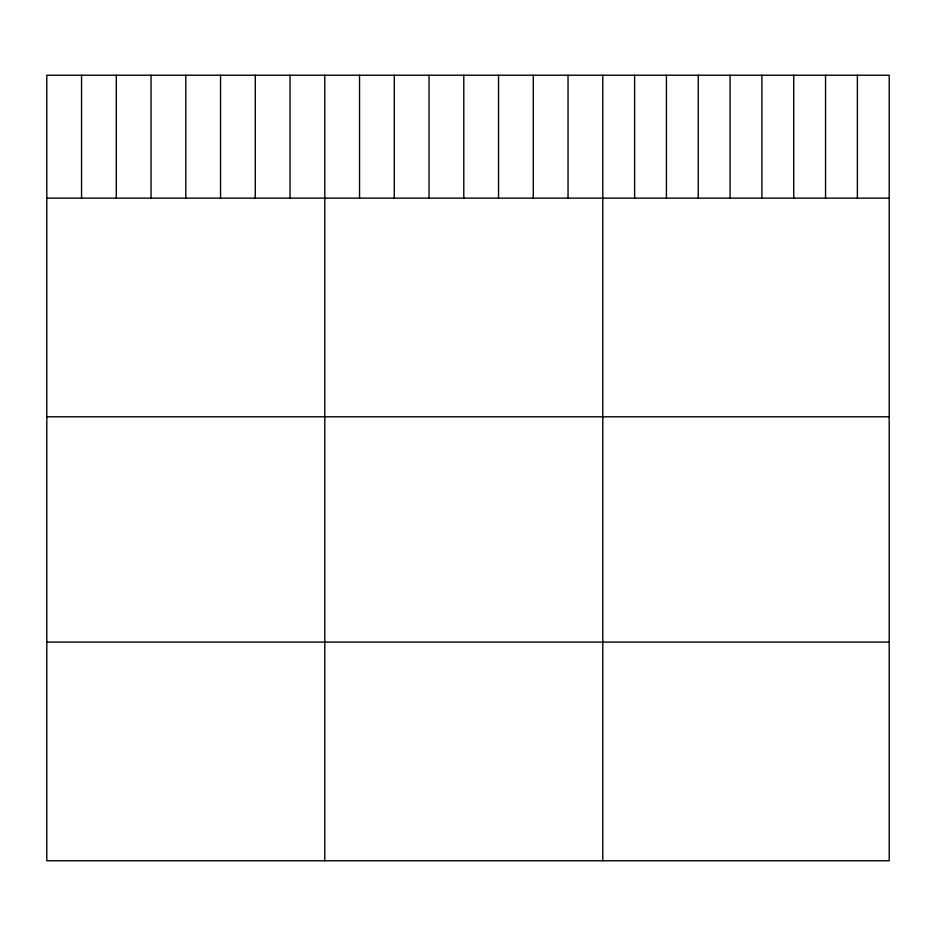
<?xml version="1.0" encoding="UTF-8"?>
<svg xmlns="http://www.w3.org/2000/svg" width="936" height="936" viewBox="0 0 936 936"><rect width="100%" height="100%" fill="white"/><g stroke="black" fill="none" stroke-linecap="round" stroke-linejoin="round"><path stroke-width="1.4" d="M889.2 198.128L889.2 860.769L46.8 860.769L46.8 75.231L889.2 75.231L889.2 198.128L46.8 198.128M46.8 416.801L889.2 416.801M46.8 642.096L889.2 642.096M857.376 75.231L857.376 198.128M825.552 75.231L825.552 198.128M793.728 75.231L793.728 198.128M761.904 75.231L761.904 198.128M730.08 75.231L730.08 198.128M698.256 75.231L698.256 198.128M666.432 75.231L666.432 198.128M634.608 75.231L634.608 198.128M602.784 75.231L602.784 860.769M568.035 75.231L568.035 198.128M533.286 75.231L533.286 198.128M498.537 75.231L498.537 198.128M463.788 75.231L463.788 198.128M429.039 75.231L429.039 198.128M394.29 75.231L394.29 198.128M359.541 75.231L359.541 198.128M324.792 75.231L324.792 860.769M290.043 75.231L290.043 198.128M255.294 75.231L255.294 198.128M220.545 75.231L220.545 198.128M185.796 75.231L185.796 198.128M151.047 75.231L151.047 198.128M116.298 75.231L116.298 198.128M81.549 75.231L81.549 198.128"/></g></svg>
